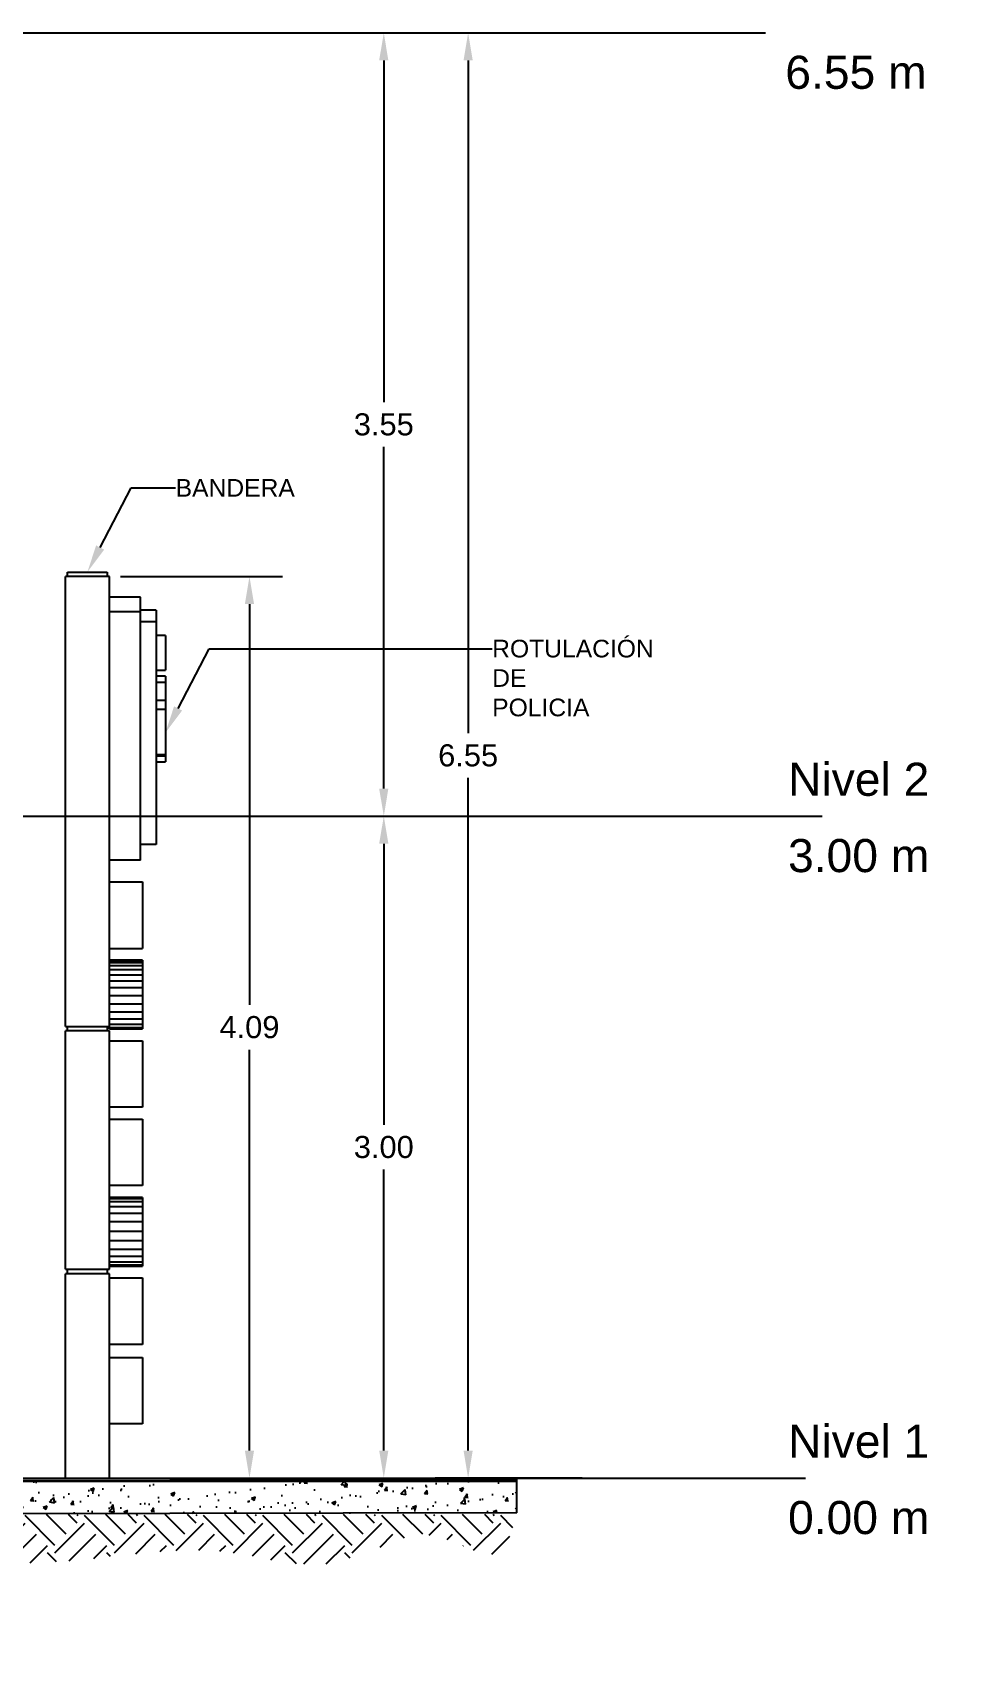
# Model space of a CAD drawing. Header units: inches. Extents: x -6 to 158, y 10 to 161.
# Drawn here: x 84.05 to 88.22, y 31.37 to 38.81 of the extents above; entities that cross this region are included whole.
import ezdxf
from ezdxf import colors
from ezdxf.entities.mleader import LeaderData, LeaderLine
from ezdxf.math import Vec2, Vec3

# ---------------------------------------------------------------- set-up
doc = ezdxf.new("R2010")
doc.units = ezdxf.units.IN
doc.header["$MEASUREMENT"] = 0
doc.linetypes.add('DASHED2', pattern=[9.525, 6.35, -3.175])
for name, color, linetype in [('1', 1, 'Continuous'), ('4 Paredes', 5, 'Continuous'), ('5', 5, 'Continuous'), ('Dim', 2, 'Continuous'), ('Hatch', 1, 'Continuous'), ('Paredes', 5, 'Continuous'), ('Proy', 1, 'DASHED2'), ('TEXTO', 2, 'Continuous')]:
    doc.layers.add(name, color=color, linetype=linetype)
doc.layers.add('A-COLS', color=3, linetype='Continuous', lineweight=9)
doc.styles.add('Arial', font='arial.ttf', dxfattribs={"height": 250})
doc.styles.add('style1', font='micross.ttf')
doc.dimstyles.new('1-50', dxfattribs={"dimscale": 0.05, "dimtxt": 2, "dimasz": 2.5, "dimexe": 3, "dimexo": 1, "dimgap": 1, "dimtad": 0, "dimtih": 1, "dimtoh": 1, "dimzin": 1, "dimdsep": 46, "dimtxsty": 'style1', "dimcen": 2.5, "dimclrd": 124, "dimclre": 124, "dimclrt": 1, "dimadec": 0, "dimazin": 0, "dimtfac": 1, "dimtmove": 2, "dimatfit": 3, "dimfxl": 1, "dimtolj": 1, "dimtzin": 0, "dimlwd": -1, "dimlwe": -1, "dimarcsym": 0})

# ---------------------------------------------------------------- blocks, each defined once
blk = doc.blocks.new('Pilares 1 - Pilares 1-954423-Section 0')
at = {"layer": '4 Paredes'}
for p, q in [((16148.8, 4106.5), (16328.8, 4106.5)), ((16148.8, 4086.5), (16148.8, 4106.5)), ((16328.8, 4106.5), (16328.8, 4086.5)), ((16338.8, 4086.5), (16138.8, 4086.5)), ((16138.8, 2046.5), (16138.8, 4086.5)), ((16338.8, 2046.5), (16338.8, 4086.5)), ((16138.8, 2046.5), (16338.8, 2046.5)), ((16338.8, 2026.5), (16138.8, 2026.5)), ((16138.8, 946.5), (16138.8, 2026.5)), ((16148.8, 2026.5), (16148.8, 2046.5)), ((16328.8, 2046.5), (16328.8, 2026.5)), ((16338.8, 946.5), (16338.8, 2026.5)), ((16138.8, 946.5), (16338.8, 946.5)), ((16338.8, 926.5), (16138.8, 926.5)), ((16138.8, 0), (16138.8, 926.5)), ((16148.8, 926.5), (16148.8, 946.5)), ((16328.8, 946.5), (16328.8, 926.5)), ((16338.8, 0), (16338.8, 926.5))]:
    blk.add_line(p, q, dxfattribs=at)
blk = doc.blocks.new('*D590')
at = {"layer": 'Defpoints', "color": 0, "transparency": 16777216}
for p in [(84.3984, 36.349), (85.0331, 36.349), (84.3984, 32.2625)]:
    blk.add_point(p, dxfattribs=at)
at = {"layer": 'Dim', "color": 124, "transparency": 16777216}
for p, q in [((84.4484, 36.349), (85.1831, 36.349)), ((85.0331, 36.224), (85.0331, 34.4075)), ((85.0331, 32.3875), (85.0331, 34.2041)), ((84.4484, 32.2625), (85.1831, 32.2625))]:
    blk.add_line(p, q, dxfattribs=at)
for points in [[(85.0123, 36.224), (85.054, 36.224), (85.0331, 36.349)], [(85.0123, 32.3875), (85.054, 32.3875), (85.0331, 32.2625)]]:
    blk.add_solid(points, dxfattribs=at)
at = {"layer": 'Dim', "color": 1, "transparency": 16777216, "insert": (85.0331, 34.3058), "char_height": 0.1, "attachment_point": 5, "style": 'style1'}
blk.add_mtext('\\A1;4.09', dxfattribs=at)
blk = doc.blocks.new('*D630')
at = {"layer": 'Defpoints', "color": 0, "transparency": 16777216}
for p in [(85.6131, 35.2625), (85.6419, 35.2625), (85.6131, 32.2625)]:
    blk.add_point(p, dxfattribs=at)
at = {"layer": 'Dim', "color": 124, "transparency": 16777216}
for p, q in [((85.6631, 35.2625), (85.7919, 35.2625)), ((85.6419, 35.1375), (85.6419, 33.8642)), ((85.6419, 32.3875), (85.6419, 33.6608)), ((85.6631, 32.2625), (85.7919, 32.2625))]:
    blk.add_line(p, q, dxfattribs=at)
for points in [[(85.621, 35.1375), (85.6627, 35.1375), (85.6419, 35.2625)], [(85.621, 32.3875), (85.6627, 32.3875), (85.6419, 32.2625)]]:
    blk.add_solid(points, dxfattribs=at)
at = {"layer": 'Dim', "color": 1, "transparency": 16777216, "insert": (85.6419, 33.7625), "char_height": 0.1, "attachment_point": 5, "style": 'style1'}
blk.add_mtext('\\A1;3.00', dxfattribs=at)
blk = doc.blocks.new('*D472')
at = {"layer": 'Defpoints', "color": 0, "transparency": 16777216}
for p in [(84.7436, 38.8125), (85.6419, 38.8125), (85.6231, 35.2625)]:
    blk.add_point(p, dxfattribs=at)
at = {"layer": 'Dim', "color": 124, "transparency": 16777216}
for p, q in [((84.7936, 38.8125), (85.7919, 38.8125)), ((85.6419, 38.6875), (85.6419, 37.1392)), ((85.6419, 35.3875), (85.6419, 36.9358)), ((85.6731, 35.2625), (85.7919, 35.2625))]:
    blk.add_line(p, q, dxfattribs=at)
for points in [[(85.621, 38.6875), (85.6627, 38.6875), (85.6419, 38.8125)], [(85.621, 35.3875), (85.6627, 35.3875), (85.6419, 35.2625)]]:
    blk.add_solid(points, dxfattribs=at)
at = {"layer": 'Dim', "color": 1, "transparency": 16777216, "insert": (85.6419, 37.0375), "char_height": 0.1, "attachment_point": 5, "style": 'style1'}
blk.add_mtext('\\A1;3.55', dxfattribs=at)
blk = doc.blocks.new('*D631')
at = {"layer": 'Defpoints', "color": 0, "transparency": 16777216}
for p in [(85.9527, 38.8125), (86.0243, 38.8125), (86.5908, 32.2625)]:
    blk.add_point(p, dxfattribs=at)
at = {"layer": 'Dim', "color": 124, "transparency": 16777216}
for p, q in [((86.0027, 38.8125), (86.1743, 38.8125)), ((86.0243, 38.6875), (86.0243, 35.6392)), ((86.0243, 32.3875), (86.0243, 35.4358)), ((86.5408, 32.2625), (85.8743, 32.2625))]:
    blk.add_line(p, q, dxfattribs=at)
for points in [[(86.0035, 38.6875), (86.0452, 38.6875), (86.0243, 38.8125)], [(86.0035, 32.3875), (86.0452, 32.3875), (86.0243, 32.2625)]]:
    blk.add_solid(points, dxfattribs=at)
at = {"layer": 'Dim', "color": 1, "transparency": 16777216, "insert": (86.0243, 35.5375), "char_height": 0.1, "attachment_point": 5, "style": 'style1'}
blk.add_mtext('\\A1;6.55', dxfattribs=at)

msp = doc.modelspace()

# ---------------------------------------------------------------- hatches: boundary and pattern name
at = {"layer": 'Hatch'}
h = msp.add_hatch(dxfattribs=at)
h.set_pattern_fill('EARTH', color=251, scale=0.03, angle=45, style=0)
h.set_pattern_definition([(45, (-3073.47536, -1566.30365), (0, 0.269407684), [0.1905, -0.1905]), (45, (-3073.52587, -1566.25314), (0, 0.269407684), [0.1905, -0.1905]), (45, (-3073.57639, -1566.20262), (0, 0.269407684), [0.1905, -0.1905]), (135, (-3073.57639, -1566.16895), (-0.269407684, 0), [0.1905, -0.1905]), (135, (-3073.52587, -1566.11843), (-0.269407684, 0), [0.1905, -0.1905]), (135, (-3073.47536, -1566.06792), (-0.269407684, 0), [0.1905, -0.1905])])
edge = h.paths.add_edge_path()
edge.add_spline(control_points=[(82.2251, 31.4475), (82.3014, 31.417), (82.4203, 31.3695), (82.6215, 31.3961), (82.6535, 31.5383), (82.6599, 31.6566), (82.6223, 31.8285), (82.9584, 31.8139), (83.272, 32.1027), (83.7863, 31.8642), (84.3068, 31.885), (84.6875, 31.9506), (85.0573, 31.918), (85.349, 31.8216), (85.634, 31.9609), (85.8995, 32.0422), (86.1739, 31.827), (86.2247, 32.0269), (86.2446, 32.105)], knot_values=[0, 0, 0, 0, 0.248969, 0.388263, 0.529388, 0.622425, 0.773257, 0.925, 1.415098, 1.987915, 2.401852, 2.990708, 3.129265, 3.51768, 3.860646, 4.039453, 4.3476, 4.545293, 4.545293, 4.545293, 4.545293], degree=3, periodic=0)
edge.add_line((86.2446, 32.105), (86.2446, 32.2475))
edge.add_line((86.2446, 32.2475), (86.2394, 32.2475))
edge.add_line((86.2394, 32.2475), (86.2394, 32.0974))
edge.add_line((86.2394, 32.0974), (82.3346, 32.0974))
edge.add_line((82.3346, 32.0974), (82.3346, 32.0625))
edge.add_arc((82.3464, 32.055), 0.0139, 147.46007, 212.53993)
edge.add_line((82.3346, 32.0475), (82.3346, 31.8625))
edge.add_arc((82.3464, 31.855), 0.0139, 147.46007, 212.53993)
edge.add_line((82.3346, 31.8475), (82.3346, 31.7275))
edge.add_line((82.3346, 31.7275), (82.3346, 31.6625))
edge.add_arc((82.3464, 31.655), 0.0139, 147.46007, 212.53993)
edge.add_line((82.3346, 31.6475), (82.5596, 31.6475))
edge.add_line((82.5596, 31.6475), (82.5596, 31.4475))
edge.add_line((82.5596, 31.4475), (82.2251, 31.4475))
h = msp.add_hatch(dxfattribs=at)
h.set_pattern_fill('AR-CONC', color=251, scale=0.001, style=0)
h.set_pattern_definition([(50, (-1758.15804, -963.26847), (0.182184669, -0.015939086), [0.01905, -0.20955]), (355, (-1758.15804, -963.26847), (-0.035243421, 0.191056845), [0.01524, -0.167640584]), (100.451445, (-1758.14286, -963.2698), (0.146941247, 0.175117752), [0.016190009, -0.178090245]), (46.1842, (-1758.15804, -963.21767), (0.27107904, -0.042042328), [0.028575, -0.314325]), (96.635558, (-1758.13545, -963.22118), (0.237404134, 0.247426125), [0.024285023, -0.267135608]), (351.184151, (-1758.15804, -963.21767), (0.237404134, 0.247426125), [0.022859967, -0.251459732]), (21, (-1758.13264, -963.23037), (0.151614391, -0.102265198), [0.01905, -0.20955]), (326, (-1758.13264, -963.23037), (0.061802028, 0.184187966), [0.01524, -0.16764]), (71.451445, (-1758.12, -963.2389), (0.21341642, 0.081922769), [0.016190009, -0.178089938]), (37.5, (-1758.15804, -963.268474), (0.0030886033, 0.0845550389), [0, -0.165608, 0, -0.17018, 0, -0.168275]), (7.5, (-1758.15804, -963.26847), (0.0668196625, 0.100180575), [0, -0.097028, 0, -0.161798, 0, -0.064135]), (327.5, (-1758.21468, -963.268474), (0.1355905952, -0.005728744), [0, -0.0635, 0, -0.19812, 0, -0.26289]), (317.5, (-1758.24008, -963.26847), (0.1481291814, 0.025426491), [0, -0.08255, 0, -0.131572, 0, -0.18669])])
h.paths.add_polyline_path([(82.3346, 32.2475), (86.2446, 32.2475), (86.2446, 32.105), (82.3346, 32.0975)])

# ---------------------------------------------------------------- linework, layer by layer
at = {"layer": '1'}
for p, q in [((84.5392, 36.2546), (84.3984, 36.2546)), ((84.3984, 36.1905), (84.5392, 36.1905)), ((84.6098, 36.1964), (84.5392, 36.1964)), ((84.5392, 36.1441), (84.6098, 36.1441)), ((84.6518, 36.0807), (84.6098, 36.0807)), ((84.6098, 35.9235), (84.6518, 35.9235)), ((84.6518, 35.8964), (84.6098, 35.8964)), ((84.6518, 35.8676), (84.6098, 35.8676)), ((84.6518, 35.8676), (84.6518, 35.8276)), ((84.6518, 35.8276), (84.6518, 35.7876)), ((84.6098, 35.7876), (84.6518, 35.7876)), ((84.6098, 35.7473), (84.6518, 35.7473)), ((84.6518, 35.7473), (84.6518, 35.7401)), ((84.6518, 35.5397), (84.6098, 35.5397)), ((84.6098, 35.5366), (84.6518, 35.5366)), ((84.6098, 35.5085), (84.6518, 35.5085)), ((84.6098, 35.1336), (84.5392, 35.1336)), ((84.5392, 35.0625), (84.3984, 35.0625)), ((84.3984, 34.9646), (84.5484, 34.9646)), ((84.5484, 34.9646), (84.5484, 34.6633)), ((84.3984, 34.6633), (84.5484, 34.6633)), ((84.5484, 34.6094), (84.3984, 34.6094)), ((84.3984, 34.6067), (84.5484, 34.6067)), ((84.3984, 34.5988), (84.5484, 34.5988)), ((84.3984, 34.5856), (84.5484, 34.5856)), ((84.3984, 34.5671), (84.5484, 34.5671)), ((84.3984, 34.5439), (84.5484, 34.5439)), ((84.5484, 34.6094), (84.5484, 34.6067)), ((84.5484, 34.6067), (84.5484, 34.5988)), ((84.5484, 34.5988), (84.5484, 34.5856)), ((84.5484, 34.5856), (84.5484, 34.5671)), ((84.5484, 34.5671), (84.5484, 34.5439)), ((84.5484, 34.5439), (84.5484, 34.5166)), ((84.3984, 34.5166), (84.5484, 34.5166)), ((84.3984, 34.4853), (84.5484, 34.4853)), ((84.5484, 34.5166), (84.5484, 34.4853)), ((84.5484, 34.4853), (84.5484, 34.45)), ((84.3984, 34.45), (84.5484, 34.45)), ((84.3984, 34.4114), (84.5484, 34.4114)), ((84.5484, 34.45), (84.5484, 34.4114)), ((84.5484, 34.4114), (84.5484, 34.375)), ((84.3984, 34.375), (84.5484, 34.375)), ((84.3984, 34.3433), (84.5484, 34.3433)), ((84.3984, 34.3191), (84.5484, 34.3191)), ((84.5484, 34.375), (84.5484, 34.3433)), ((84.5484, 34.3433), (84.5484, 34.3191)), ((84.5484, 34.3191), (84.5484, 34.3037)), ((84.3984, 34.3037), (84.3984, 34.309)), ((84.3984, 34.2986), (84.3984, 34.3037)), ((84.5484, 34.3037), (84.3984, 34.3037)), ((84.3984, 34.2986), (84.5484, 34.2986)), ((84.3984, 34.2446), (84.5484, 34.2446)), ((84.5484, 34.3037), (84.5484, 34.2986)), ((84.5484, 34.2446), (84.5484, 33.9433)), ((84.5484, 33.9433), (84.3984, 33.9433)), ((84.3984, 33.8896), (84.5484, 33.8896)), ((84.5484, 33.8896), (84.5484, 33.5883)), ((84.5484, 33.5883), (84.3984, 33.5883)), ((84.5484, 33.5344), (84.3984, 33.5344)), ((84.3984, 33.5298), (84.5484, 33.5298)), ((84.3984, 33.5162), (84.5484, 33.5162)), ((84.3984, 33.4939), (84.5484, 33.4939)), ((84.5484, 33.5344), (84.5484, 33.5298)), ((84.5484, 33.5298), (84.5484, 33.5162)), ((84.5484, 33.5162), (84.5484, 33.4939)), ((84.5484, 33.4939), (84.5484, 33.4631)), ((84.3984, 33.4631), (84.5484, 33.4631)), ((84.3984, 33.4252), (84.5484, 33.4252)), ((84.5484, 33.4631), (84.5484, 33.4252)), ((84.5484, 33.4252), (84.5484, 33.3812)), ((84.3984, 33.3812), (84.5484, 33.3812)), ((84.5484, 33.3812), (84.5484, 33.3396)), ((84.3984, 33.3396), (84.5484, 33.3396)), ((84.3984, 33.3007), (84.5484, 33.3007)), ((84.5484, 33.3396), (84.5484, 33.3007)), ((84.5484, 33.3007), (84.5484, 33.2676)), ((84.3984, 33.2676), (84.5484, 33.2676)), ((84.3984, 33.2434), (84.5484, 33.2434)), ((84.3984, 33.2285), (84.5484, 33.2285)), ((84.3984, 33.2236), (84.5484, 33.2236)), ((84.5484, 33.2676), (84.5484, 33.2434)), ((84.5484, 33.2434), (84.5484, 33.2285)), ((84.5484, 33.2285), (84.5484, 33.2236)), ((84.3984, 33.1696), (84.5484, 33.1696)), ((84.5484, 33.1696), (84.5484, 32.8683)), ((84.5484, 32.8683), (84.3984, 32.8683)), ((84.3984, 32.8096), (84.5484, 32.8096)), ((84.5484, 32.8096), (84.5484, 32.5083)), ((84.5484, 32.5083), (84.3984, 32.5083))]:
    msp.add_line(p, q, dxfattribs=at)
at = {"layer": '1', "flags": 128}
for points in [[(84.6518, 36.0806), (84.6518, 36.0797), (84.6518, 36.0757)], [(84.6518, 36.0757), (84.6518, 36.0689), (84.6518, 36.0596), (84.6518, 36.048), (84.6518, 36.0347), (84.6518, 36.0201), (84.6518, 36.0049), (84.6518, 35.9895), (84.6518, 35.9746), (84.6518, 35.9608), (84.6518, 35.9485), (84.6518, 35.9383), (84.6518, 35.9306), (84.6518, 35.9256), (84.6518, 35.9236)]]:
    msp.add_lwpolyline(points, dxfattribs=at)
at = {"layer": '1'}
for points, knots in [([(84.5392, 36.1905), (84.5392, 36.2377), (84.5392, 36.2516), (84.5392, 36.2549), (84.5392, 36.2545)], [-1.9282012, -1.9282012, -1.9282012, -1.9282012, -1.3134954, -0.9641006, -0.9641006, -0.9641006, -0.9641006]), ([(84.5392, 35.0625), (84.5392, 35.1208), (84.5392, 35.1967), (84.5392, 35.2813), (84.5392, 35.4135), (84.5392, 35.5797), (84.5392, 35.7772), (84.5392, 35.9944), (84.5392, 36.1905)], [-3.230316, -3.230316, -3.230316, -3.230316, -2.852618, -2.428352, -1.930011, -1.338994, -0.676423, 0, 0, 0, 0]), ([(84.6098, 36.1964), (84.6098, 36.1964), (84.6098, 36.1962), (84.6098, 36.1954), (84.6098, 36.1943), (84.6098, 36.1931), (84.6098, 36.1921), (84.6098, 36.1909), (84.6098, 36.1894), (84.6098, 36.1872), (84.6098, 36.1828), (84.6098, 36.1744), (84.6098, 36.1613), (84.6098, 36.1483), (84.6098, 36.1434)], [0.9811172, 0.9811172, 0.9811172, 0.9811172, 1.0517461, 1.1393916, 1.2270371, 1.2708599, 1.3146827, 1.3585054, 1.4023282, 1.4680623, 1.5337964, 1.6652647, 1.796733, 1.8730419, 1.8730419, 1.8730419, 1.8730419]), ([(84.6098, 36.1441), (84.6098, 36.1054), (84.6098, 36.0356), (84.6098, 35.9496), (84.6098, 35.8787), (84.6098, 35.8291), (84.6098, 35.7933), (84.6098, 35.7678), (84.6098, 35.7436), (84.6098, 35.7128), (84.6098, 35.677), (84.6098, 35.6369), (84.6098, 35.5988), (84.6098, 35.5613), (84.6098, 35.5242), (84.6098, 35.4875), (84.6098, 35.4515), (84.6098, 35.4159), (84.6098, 35.3822), (84.6098, 35.3529), (84.6098, 35.3318), (84.6098, 35.3175), (84.6098, 35.3034), (84.6098, 35.2895), (84.6098, 35.2749), (84.6098, 35.2634), (84.6098, 35.2533), (84.6098, 35.2449), (84.6098, 35.2362), (84.6098, 35.2252), (84.6098, 35.2063), (84.6098, 35.1788), (84.6098, 35.1501), (84.6098, 35.1336)], [0, 0, 0, 0, 0.14357, 0.287139, 0.430709, 0.574278, 0.646063, 0.717848, 0.789633, 0.861418, 1.004987, 1.148557, 1.292126, 1.435696, 1.579266, 1.722835, 1.866405, 2.009974, 2.153544, 2.297114, 2.413764, 2.472089, 2.530414, 2.647064, 2.70539, 2.763715, 2.82204, 2.851202, 2.880365, 2.93869, 2.997015, 3.113666, 3.230316, 3.230316, 3.230316, 3.230316]), ([(84.6518, 35.8964), (84.6518, 35.8962), (84.6518, 35.8938), (84.6518, 35.8811), (84.6518, 35.871), (84.6518, 35.8669)], [1.6436187, 1.6436187, 1.6436187, 1.6436187, 1.7320324, 1.8898499, 1.9997514, 1.9997514, 1.9997514, 1.9997514]), ([(84.6518, 35.7875), (84.6518, 35.7844), (84.6518, 35.7711), (84.6518, 35.761), (84.6518, 35.7473), (84.6518, 35.7473)], [0.1367898, 0.1367898, 0.1367898, 0.1367898, 0.1765049, 0.343638, 0.4933945, 0.4933945, 0.4933945, 0.4933945]), ([(84.6518, 35.7401), (84.6518, 35.6807), (84.6518, 35.626), (84.6518, 35.5714), (84.6518, 35.5397)], [0, 0, 0, 0, 0.2087756, 0.3729042, 0.3729042, 0.3729042, 0.3729042])]:
    msp.add_open_spline(points, degree=3, knots=knots, dxfattribs=at)
for points in [[(84.6518, 35.5399), (84.6518, 35.5388), (84.6518, 35.5377), (84.6518, 35.5366)], [(84.6518, 35.5366), (84.6518, 35.5323), (84.6518, 35.5229), (84.6518, 35.5085)]]:
    msp.add_open_spline(points, degree=3, dxfattribs=at)
at = {"layer": '5', "ltscale": 0.01}
for p, q in [((86.2446, 32.255), (82.3346, 32.2475)), ((86.2446, 32.105), (86.2446, 32.255)), ((86.2446, 32.105), (82.3346, 32.0975, -0.2579))]:
    msp.add_line(p, q, dxfattribs=at)
at = {"layer": 'Paredes'}
for p, q in [((86.2446, 32.2475), (75.8346, 32.2475)), ((82.3346, 32.2625), (86.2446, 32.2625)), ((86.2446, 32.2475), (86.2446, 32.2625))]:
    msp.add_line(p, q, dxfattribs=at)
at = {"layer": 'Proy', "color": 253, "ltscale": 0.75}
for p, q in [((61.1782, 38.8125), (88.5861, 38.8125)), ((54.2909, 35.2625), (88.5861, 35.2625)), ((54.2159, 32.2625), (88.5861, 32.2625))]:
    msp.add_line(p, q, dxfattribs=at)

# ---------------------------------------------------------------- block references
at = {"layer": 'A-COLS', "xscale": 0.000999999999999, "yscale": 0.000999999999999, "zscale": 0.000999999999999}
msp.add_blockref('Pilares 1 - Pilares 1-954423-Section 0', (68.0597, 32.2625), dxfattribs=at)

# ---------------------------------------------------------------- texts
at = {"layer": 'Proy', "color": 253, "ltscale": 0.75, "char_height": 0.15, "attachment_point": 1, "style": 'Arial'}
for s, insert, width in [('6.55 m', (87.4618, 38.7088), 0.881856), ('Nivel 2', (87.4743, 35.5047), 2.570525), ('3.00 m', (87.4743, 35.1588), 0.881856), ('Nivel 1', (87.4743, 32.5047), 0.921941), ('0.00 m', (87.4743, 32.1588), 0.881856)]:
    msp.add_mtext(s, dxfattribs=dict(at, insert=insert, width=width))

# ---------------------------------------------------------------- dimensions: what is measured, and where the dimension line sits
at = {"layer": 'Dim'}
for base, p1, p2, picture, middle in [((85.6419, 38.8125), (85.6231, 35.2625), (84.7436, 38.8125), '*D472', (85.6419, 37.0375)), ((86.0243, 38.8125), (86.5908, 32.2625), (85.9527, 38.8125), '*D631', (86.0243, 35.5375)), ((85.0331, 36.349), (84.3984, 32.2625), (84.3984, 36.349), '*D590', (85.0331, 34.3058)), ((85.6419, 35.2625), (85.6131, 32.2625), (85.6131, 35.2625), '*D630', (85.6419, 33.7625))]:
    dim = msp.add_linear_dim(base=base, p1=p1, p2=p2, angle=90, dimstyle='1-50', override={"dimfxl": 1.25}, dxfattribs=at)
    dim.commit()
    dim.dimension.update_dxf_attribs({"geometry": picture, "text_midpoint": middle})

# ---------------------------------------------------------------- leaders
at = {"layer": 'TEXTO'}
ml = msp.add_multileader_mtext('Standard', dxfattribs=at)
ml.set_content('{\\C3;BANDERA}', color=256, style='style1')
ml.set_leader_properties(color=1, linetype='ByLayer', lineweight=-1)
ml.build(insert=Vec2(0, 0))
ml.multileader.update_dxf_attribs({"text_right_attachment_type": 2, "dogleg_length": 5, "arrow_head_size": 0.125, "scale": 0.05})
ctx = ml.context
ctx.base_point, ctx.scale, ctx.char_height, ctx.arrow_head_size, ctx.landing_gap_size, ctx.plane_origin = Vec3(84.6984, 36.7504), 0.05, 0.08, 0.125, 0, Vec3(83.7633, 37.0889)
ctx.right_attachment = 2
notes = []
notes.append((ctx, [(0, (1, 1, 0), (84.4975, 36.7504), (1, 0), 0.201, [(0, [(84.2984, 36.369)], 0, [])])]))
ctx.mtext.insert, ctx.mtext.width, ctx.mtext.flow_direction = Vec3(84.6984, 36.7904), 0.91963, 5
ml = msp.add_multileader_mtext('Standard', dxfattribs=at)
ml.set_content('{\\C3;ROTULACIÓN DE POLICIA}', color=256, style='style1')
ml.set_leader_properties(color=1, linetype='ByLayer', lineweight=-1)
ml.build(insert=Vec2(0, 0))
ml.multileader.update_dxf_attribs({"text_right_attachment_type": 2, "dogleg_length": 5, "arrow_head_size": 0.125, "scale": 0.05})
ctx = ml.context
ctx.base_point, ctx.scale, ctx.char_height, ctx.arrow_head_size, ctx.landing_gap_size, ctx.plane_origin = Vec3(86.1332, 36.0213), 0.05, 0.08, 0.125, 0, Vec3(84.1167, 36.3597)
ctx.right_attachment = 2
notes.append((ctx, [(0, (1, 1, 0), (84.8508, 36.0213), (1, 0), 1.2824, [(0, [(84.6518, 35.6399)], 0, [])])]))
ctx.mtext.insert, ctx.mtext.width, ctx.mtext.flow_direction = Vec3(86.1332, 36.0619), 0.91963, 5
for ctx, leaders in notes:
    for number, flags, end, landing, length, lines in leaders:
        leader = LeaderData()
        leader.index, (leader.has_last_leader_line, leader.has_dogleg_vector, leader.attachment_direction) = number, flags
        leader.last_leader_point, leader.dogleg_vector, leader.dogleg_length = Vec3(end), Vec3(landing), length
        for number, points, colour, breaks in lines:
            line = LeaderLine()
            line.index, line.vertices, line.color, line.breaks = number, Vec3.list(points), colors.encode_raw_color(colour), breaks
            leader.lines.append(line)
        ctx.leaders.append(leader)

doc.saveas('drawing.dxf')
